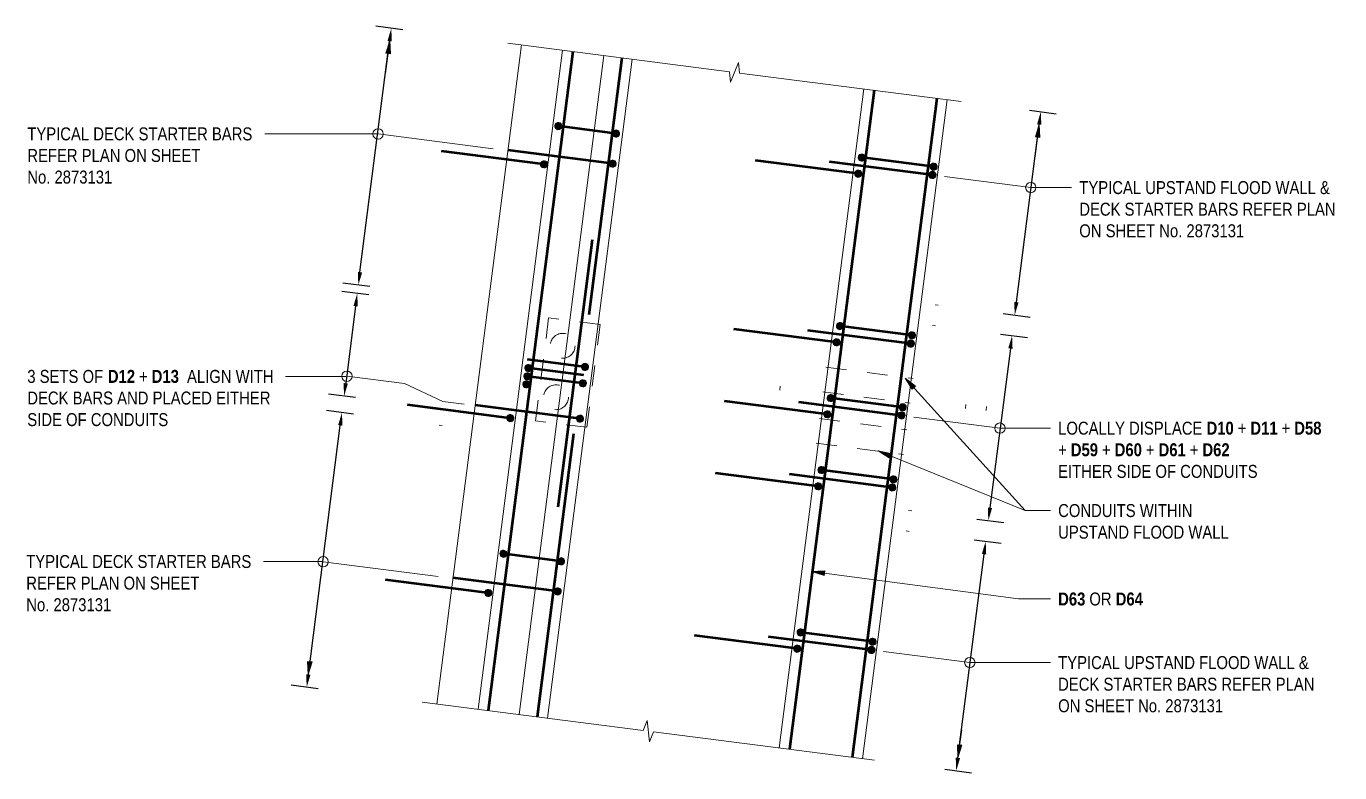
# Model space of a CAD drawing. Header units: metres. Extents: x 0.3 to 22.9, y 2.6 to 31.6.
# Drawn here: x 1.1 to 7.44, y 10.46 to 14.06 of the extents above; entities that cross this region are included whole.
import ezdxf

# ---------------------------------------------------------------- set-up
doc = ezdxf.new("R2010")
doc.units = ezdxf.units.M
doc.linetypes.add('JacobsDash', pattern=[0.0045, 0.003, -0.0015])
doc.layers.get('Defpoints').update_dxf_attribs({"color": 41})
for name, color, linetype, lineweight in [('A-ANNO-DIMS', 7, 'Continuous', 9), ('A-DETL', 7, 'Continuous', 13), ('A-DETL-GENF', 7, 'Continuous', 9), ('G-ANNO-TEXT', 7, 'Continuous', 9)]:
    doc.layers.add(name, color=color, linetype=linetype, lineweight=lineweight)
doc.styles.add('Arial Narrow_1', font='ARIALN.TTF', dxfattribs={"height": 0.005})
doc.styles.add('Arial Narrow_2', font='ARIALN.TTF', dxfattribs={"height": 0.0625})
doc.styles.add('Arial Narrow_B', font='ARIALNB.TTF', dxfattribs={"height": 0.0625})
doc.dimstyles.new('Dimension_Standard_T_REO', dxfattribs={"dimscale": 0.3048, "dimtxt": 0.063964, "dimasz": 0.205052, "dimexe": 0.246063, "dimexo": 0.0625, "dimgap": 0.082021, "dimtad": 1, "dimdec": 0, "dimlfac": 1000, "dimzin": 0, "dimdsep": 46, "dimtxsty": 'Arial Narrow_1', "dimsah": 1, "dimcen": 0.09, "dimaunit": 1, "dimadec": 4, "dimazin": 0, "dimtfac": 1, "dimtdec": 4, "dimtix": 1, "dimtmove": 0, "dimatfit": 3, "dimfxl": 0.246063, "dimfxlon": 1, "dimtvp": 1, "dimtolj": 1, "dimtzin": 0, "dimlwd": 25, "dimlwe": 25, "dimarcsym": 2})
doc.dimstyles.new('Dimension_Standard_T_REO_1', dxfattribs={"dimscale": 0.3048, "dimtxt": 0.063964, "dimasz": 0.205052, "dimexe": 0.246063, "dimexo": 0.0625, "dimgap": 0.082021, "dimtad": 1, "dimdec": 0, "dimlfac": 1000, "dimzin": 0, "dimdsep": 46, "dimtxsty": 'Arial Narrow_2', "dimsah": 1, "dimcen": 0.09, "dimaunit": 1, "dimadec": 4, "dimazin": 0, "dimtfac": 1, "dimtdec": 4, "dimtix": 1, "dimtmove": 0, "dimatfit": 3, "dimfxl": 0.246063, "dimfxlon": 1, "dimtvp": 1, "dimtolj": 1, "dimtzin": 0, "dimlwd": 25, "dimlwe": 25, "dimarcsym": 2})
doc.dimstyles.new('Dimension_Standard_T_REO_2', dxfattribs={"dimscale": 0.3048, "dimtxt": 0.063964, "dimasz": 0.205052, "dimexe": 0.246063, "dimexo": 0.0625, "dimgap": 0.082021, "dimtad": 1, "dimdec": 0, "dimlfac": 1000, "dimzin": 0, "dimdsep": 46, "dimtxsty": 'Arial Narrow_B', "dimsah": 1, "dimcen": 0.09, "dimaunit": 1, "dimadec": 4, "dimazin": 0, "dimtfac": 1, "dimtdec": 4, "dimtix": 1, "dimtmove": 0, "dimatfit": 3, "dimfxl": 0.246063, "dimfxlon": 1, "dimtvp": 1, "dimtolj": 1, "dimtzin": 0, "dimlwd": 25, "dimlwe": 25, "dimarcsym": 2})

# ---------------------------------------------------------------- blocks, each defined once
blk = doc.blocks.new('CS_DET_BreakLine_ViewScale - Std Break-7550588-DRG-2873137 - DETAIL E')
at = {"layer": 'A-DETL-GENF'}
for p, q in [((-0.05, 0), (1.0276, 0)), ((1.0276, 0), (1.0401, -0.05)), ((1.0401, -0.05), (1.0651, 0.05)), ((1.0651, 0.05), (1.0776, 0)), ((1.0776, 0), (2.1553, 0))]:
    blk.add_line(p, q, dxfattribs=at)
blk = doc.blocks.new('CS_DET_BreakLine_ViewScale - Std Break-7550680-DRG-2873137 - DETAIL E')
at = {"layer": 'A-DETL-GENF'}
for p, q in [((1.025, 0), (-0.05, 0)), ((1.0375, 0.05), (1.025, 0)), ((1.0625, -0.05), (1.0375, 0.05)), ((1.075, 0), (1.0625, -0.05)), ((2.15, 0), (1.075, 0))]:
    blk.add_line(p, q, dxfattribs=at)
blk = doc.blocks.new('CS_DET_Rebar Combined - Multiple Bar-7550589-DRG-2873137 - DETAIL E')
at = {"layer": 'A-DETL-GENF'}
for points in [[(0, 0.0175), (-0.0045, 0.0169), (-0.0088, 0.0152), (-0.0124, 0.0124), (-0.0152, 0.0087), (-0.0169, 0.0045), (-0.0175, 0), (-0.0169, -0.0045), (-0.0152, -0.0088), (-0.0124, -0.0124), (-0.0088, -0.0152), (-0.0045, -0.0169), (0, -0.0175), (0.0045, -0.0169), (0.0087, -0.0152), (0.0124, -0.0124), (0.0152, -0.0088), (0.0169, -0.0045), (0.0175, 0), (0.0169, 0.0045), (0.0152, 0.0087), (0.0124, 0.0124), (0.0087, 0.0152), (0.0045, 0.0169)], [(0.27, 0.0175), (0.2655, 0.0169), (0.2612, 0.0152), (0.2576, 0.0124), (0.2548, 0.0086), (0.2531, 0.0045), (0.2525, 0), (0.2531, -0.0045), (0.2548, -0.0088), (0.2576, -0.0124), (0.2612, -0.0152), (0.2655, -0.0169), (0.27, -0.0175), (0.2745, -0.0169), (0.2787, -0.0152), (0.2824, -0.0124), (0.2852, -0.0088), (0.2869, -0.0045), (0.2875, 0), (0.2869, 0.0045), (0.2852, 0.0087), (0.2824, 0.0124), (0.2787, 0.0152), (0.2745, 0.0169)]]:
    blk.add_hatch(color=256, dxfattribs=at).paths.add_polyline_path(points)
at = {"layer": 'A-DETL-GENF', "lineweight": 50}
blk.add_line((0.0175, 0), (0.2525, 0), dxfattribs=at)
at = {"layer": 'A-DETL-GENF'}
for centre, start, end in [((0, 0), 360, 180), ((0, 0), 180, 360), ((0.27, 0), 0, 180), ((0.27, 0), 180, 360)]:
    blk.add_arc(centre, 0.0175, start, end, dxfattribs=at)
blk = doc.blocks.new('CS_DET_Rebar Combined - Multiple Bar-7550590-DRG-2873137 - DETAIL E')
at = {"layer": 'A-DETL-GENF'}
blk.add_hatch(color=256, dxfattribs=at).paths.add_polyline_path([(0.27, 0.0175), (0.2655, 0.0169), (0.2612, 0.0152), (0.2576, 0.0124), (0.2548, 0.0087), (0.2531, 0.0045), (0.2525, 0), (0.2531, -0.0045), (0.2548, -0.0088), (0.2576, -0.0124), (0.2612, -0.0152), (0.2655, -0.0169), (0.27, -0.0175), (0.2745, -0.0169), (0.2787, -0.0152), (0.2824, -0.0124), (0.2852, -0.0088), (0.2869, -0.0045), (0.2875, 0), (0.2869, 0.0045), (0.2852, 0.0087), (0.2824, 0.0124), (0.2787, 0.0152), (0.2745, 0.0169)])
at = {"layer": 'A-DETL-GENF', "lineweight": 50}
blk.add_line((0, 0), (0.2525, 0), dxfattribs=at)
at = {"layer": 'A-DETL-GENF'}
for start, end in [(360, 180), (180, 360)]:
    blk.add_arc((0.27, 0), 0.0175, start, end, dxfattribs=at)
blk = doc.blocks.new('CS_DET_Rebar Combined - Multiple Bar-7550591-DRG-2873137 - DETAIL E')
at = {"layer": 'A-DETL-GENF'}
blk.add_hatch(color=256, dxfattribs=at).paths.add_polyline_path([(0, 0.0175), (-0.0045, 0.0169), (-0.0088, 0.0152), (-0.0124, 0.0124), (-0.0152, 0.0087), (-0.0169, 0.0045), (-0.0175, 0), (-0.0169, -0.0045), (-0.0152, -0.0088), (-0.0124, -0.0124), (-0.0088, -0.0152), (-0.0045, -0.0169), (0, -0.0175), (0.0045, -0.0169), (0.0087, -0.0152), (0.0124, -0.0124), (0.0152, -0.0088), (0.0169, -0.0045), (0.0175, 0), (0.0169, 0.0045), (0.0152, 0.0087), (0.0124, 0.0124), (0.0087, 0.0152), (0.0045, 0.0169)])
at = {"layer": 'A-DETL-GENF', "lineweight": 50}
blk.add_line((0.0175, 0), (0.28, 0), dxfattribs=at)
at = {"layer": 'A-DETL-GENF'}
for start, end in [(360, 180), (180, 360)]:
    blk.add_arc((0, 0), 0.0175, start, end, dxfattribs=at)
blk = doc.blocks.new('CS_DET_Rebar Tagging1 - Scale 25-7550594-DRG-2873137 - DETAIL E')
at = {"layer": 'A-DETL-GENF', "lineweight": 13}
blk.add_line((0, 0), (0.28, 0), dxfattribs=at)
blk.add_circle((0, 0), 0.025, dxfattribs=at)
blk = doc.blocks.new('CS_DET_Rebar Combined - Multiple Bar-7550595-DRG-2873137 - DETAIL E')
at = {"layer": 'A-DETL-GENF'}
blk.add_hatch(color=256, dxfattribs=at).paths.add_polyline_path([(0, 0.0175), (-0.0045, 0.0169), (-0.0088, 0.0152), (-0.0124, 0.0124), (-0.0152, 0.0087), (-0.0169, 0.0045), (-0.0175, 0), (-0.0169, -0.0045), (-0.0152, -0.0088), (-0.0124, -0.0124), (-0.0088, -0.0152), (-0.0045, -0.0169), (0, -0.0175), (0.0045, -0.0169), (0.0087, -0.0152), (0.0124, -0.0124), (0.0152, -0.0088), (0.0169, -0.0045), (0.0175, 0), (0.0169, 0.0045), (0.0152, 0.0087), (0.0124, 0.0124), (0.0087, 0.0152), (0.0045, 0.0169)])
at = {"layer": 'A-DETL-GENF', "lineweight": 50}
blk.add_line((0.0175, 0), (0.5, 0), dxfattribs=at)
at = {"layer": 'A-DETL-GENF'}
for start, end in [(360, 180), (180, 360)]:
    blk.add_arc((0, 0), 0.0175, start, end, dxfattribs=at)
blk = doc.blocks.new('CS_DET_Rebar Combined - Multiple Bar-V1-DRG-2873137 - DETAIL E')
at = {"layer": 'A-DETL-GENF'}
blk.add_hatch(color=256, dxfattribs=at).paths.add_polyline_path([(0, 0.0175), (-0.0045, 0.0169), (-0.0088, 0.0152), (-0.0124, 0.0124), (-0.0152, 0.0087), (-0.0169, 0.0045), (-0.0175, 0), (-0.0169, -0.0045), (-0.0152, -0.0088), (-0.0124, -0.0124), (-0.0088, -0.0152), (-0.0045, -0.0169), (0, -0.0175), (0.0045, -0.0169), (0.0087, -0.0152), (0.0124, -0.0124), (0.0152, -0.0088), (0.0169, -0.0045), (0.0175, 0), (0.0169, 0.0045), (0.0152, 0.0087), (0.0124, 0.0124), (0.0087, 0.0152), (0.0045, 0.0169)])
at = {"layer": 'A-DETL-GENF', "lineweight": 50}
blk.add_line((0.0175, 0), (0.5, 0), dxfattribs=at)
at = {"layer": 'A-DETL-GENF'}
for start, end in [(360, 180), (180, 360)]:
    blk.add_arc((0, 0), 0.0175, start, end, dxfattribs=at)
blk = doc.blocks.new('CS_DET_Rebar Combined - Multiple Bar-V2-DRG-2873137 - DETAIL E')
at = {"layer": 'A-DETL-GENF'}
blk.add_hatch(color=256, dxfattribs=at).paths.add_polyline_path([(0, 0.0175), (-0.0045, 0.0169), (-0.0088, 0.0152), (-0.0124, 0.0124), (-0.0152, 0.0087), (-0.0169, 0.0045), (-0.0175, 0), (-0.0169, -0.0045), (-0.0152, -0.0088), (-0.0124, -0.0124), (-0.0088, -0.0152), (-0.0045, -0.0169), (0, -0.0175), (0.0045, -0.0169), (0.0087, -0.0152), (0.0124, -0.0124), (0.0152, -0.0088), (0.0169, -0.0045), (0.0175, 0), (0.0169, 0.0045), (0.0152, 0.0087), (0.0124, 0.0124), (0.0087, 0.0152), (0.0045, 0.0169)])
at = {"layer": 'A-DETL-GENF', "lineweight": 50}
blk.add_line((0.0175, 0), (0.5, 0), dxfattribs=at)
at = {"layer": 'A-DETL-GENF'}
for start, end in [(360, 180), (180, 360)]:
    blk.add_arc((0, 0), 0.0175, start, end, dxfattribs=at)
blk = doc.blocks.new('CS_DET_Rebar Tagging1 - Scale 25-7550596-DRG-2873137 - DETAIL E')
at = {"layer": 'A-DETL-GENF', "lineweight": 13}
blk.add_line((0, 0), (0.4194, 0), dxfattribs=at)
blk.add_circle((0, 0), 0.025, dxfattribs=at)
blk = doc.blocks.new('CS_DET_Rebar Combined - Multiple Bar-7550597-DRG-2873137 - DETAIL E')
at = {"layer": 'A-DETL-GENF'}
for points in [[(0, 0.0175), (-0.0045, 0.0169), (-0.0088, 0.0152), (-0.0124, 0.0124), (-0.0152, 0.0087), (-0.0169, 0.0045), (-0.0175, 0), (-0.0169, -0.0045), (-0.0152, -0.0088), (-0.0124, -0.0124), (-0.0088, -0.0152), (-0.0045, -0.0169), (0, -0.0175), (0.0045, -0.0169), (0.0087, -0.0152), (0.0124, -0.0124), (0.0152, -0.0088), (0.0169, -0.0045), (0.0175, 0), (0.0169, 0.0045), (0.0152, 0.0087), (0.0124, 0.0124), (0.0087, 0.0152), (0.0045, 0.0169)], [(0.35, 0.0175), (0.3455, 0.0169), (0.3413, 0.0152), (0.3376, 0.0124), (0.3348, 0.0087), (0.3331, 0.0045), (0.3325, 0), (0.3331, -0.0045), (0.3348, -0.0088), (0.3376, -0.0124), (0.3413, -0.0152), (0.3455, -0.0169), (0.35, -0.0175), (0.3545, -0.0169), (0.3588, -0.0152), (0.3624, -0.0124), (0.3652, -0.0088), (0.3669, -0.0045), (0.3675, 0), (0.3669, 0.0045), (0.3652, 0.0087), (0.3624, 0.0124), (0.3588, 0.0152), (0.3545, 0.0169)]]:
    blk.add_hatch(color=256, dxfattribs=at).paths.add_polyline_path(points)
at = {"layer": 'A-DETL-GENF', "lineweight": 50}
blk.add_line((0.0175, 0), (0.3325, 0), dxfattribs=at)
at = {"layer": 'A-DETL-GENF'}
for centre, start, end in [((0, 0), 0, 180), ((0.35, 0), 0, 180), ((0.35, 0), 180, 360), ((0, 0), 180, 360)]:
    blk.add_arc(centre, 0.0175, start, end, dxfattribs=at)
blk = doc.blocks.new('CS_DET_Rebar Combined - Multiple Bar-7550598-DRG-2873137 - DETAIL E')
at = {"layer": 'A-DETL-GENF'}
blk.add_hatch(color=256, dxfattribs=at).paths.add_polyline_path([(0, 0.0175), (-0.0045, 0.0169), (-0.0088, 0.0152), (-0.0124, 0.0124), (-0.0152, 0.0087), (-0.0169, 0.0045), (-0.0175, 0), (-0.0169, -0.0045), (-0.0152, -0.0088), (-0.0124, -0.0124), (-0.0088, -0.0152), (-0.0045, -0.0169), (0, -0.0175), (0.0045, -0.0169), (0.0087, -0.0152), (0.0124, -0.0124), (0.0152, -0.0088), (0.0169, -0.0045), (0.0175, 0), (0.0169, 0.0045), (0.0152, 0.0087), (0.0124, 0.0124), (0.0087, 0.0152), (0.0045, 0.0169)])
at = {"layer": 'A-DETL-GENF', "lineweight": 50}
blk.add_line((0.0175, 0), (0.5, 0), dxfattribs=at)
at = {"layer": 'A-DETL-GENF'}
for start, end in [(0, 180), (180, 360)]:
    blk.add_arc((0, 0), 0.0175, start, end, dxfattribs=at)
blk = doc.blocks.new('CS_DET_Rebar Tagging1 - Scale 25-7550599-DRG-2873137 - DETAIL E')
at = {"layer": 'A-DETL-GENF', "lineweight": 13}
blk.add_line((0, 0), (0.56, 0), dxfattribs=at)
blk.add_circle((0, 0), 0.025, dxfattribs=at)
blk = doc.blocks.new('CS_DET_Rebar Combined - Multiple Bar-7550600-DRG-2873137 - DETAIL E')
at = {"layer": 'A-DETL-GENF'}
for points in [[(0, 0.0175), (-0.0045, 0.0169), (-0.0088, 0.0152), (-0.0124, 0.0124), (-0.0152, 0.0087), (-0.0169, 0.0045), (-0.0175, 0), (-0.0169, -0.0045), (-0.0152, -0.0088), (-0.0124, -0.0124), (-0.0088, -0.0152), (-0.0045, -0.0169), (0, -0.0175), (0.0045, -0.0169), (0.0087, -0.0152), (0.0124, -0.0124), (0.0152, -0.0088), (0.0169, -0.0045), (0.0175, 0), (0.0169, 0.0045), (0.0152, 0.0087), (0.0124, 0.0124), (0.0087, 0.0152), (0.0045, 0.0169)], [(0.28, 0.0175), (0.2755, 0.0169), (0.2713, 0.0152), (0.2676, 0.0124), (0.2648, 0.0087), (0.2631, 0.0045), (0.2625, 0), (0.2631, -0.0045), (0.2648, -0.0088), (0.2676, -0.0124), (0.2713, -0.0152), (0.2755, -0.0169), (0.28, -0.0175), (0.2845, -0.0169), (0.2888, -0.0152), (0.2924, -0.0124), (0.2952, -0.0088), (0.2969, -0.0045), (0.2975, 0), (0.2969, 0.0045), (0.2952, 0.0087), (0.2924, 0.0124), (0.2888, 0.0152), (0.2845, 0.0169)]]:
    blk.add_hatch(color=256, dxfattribs=at).paths.add_polyline_path(points)
at = {"layer": 'A-DETL-GENF', "lineweight": 50}
blk.add_line((0.0175, 0), (0.2625, 0), dxfattribs=at)
at = {"layer": 'A-DETL-GENF'}
for centre, start, end in [((0, 0), 360, 180), ((0, 0), 180, 360), ((0.28, 0), 0, 180), ((0.28, 0), 180, 360)]:
    blk.add_arc(centre, 0.0175, start, end, dxfattribs=at)
blk = doc.blocks.new('CS_DET_Rebar Combined - Multiple Bar-7550601-DRG-2873137 - DETAIL E')
at = {"layer": 'A-DETL-GENF'}
blk.add_hatch(color=256, dxfattribs=at).paths.add_polyline_path([(0.01, 0.0175), (0.0055, 0.0169), (0.0012, 0.0152), (-0.0024, 0.0124), (-0.0052, 0.0087), (-0.0069, 0.0045), (-0.0075, 0), (-0.0069, -0.0045), (-0.0052, -0.0088), (-0.0024, -0.0124), (0.0012, -0.0152), (0.0055, -0.0169), (0.01, -0.0175), (0.0145, -0.0169), (0.0187, -0.0152), (0.0224, -0.0124), (0.0252, -0.0088), (0.0269, -0.0045), (0.0275, 0), (0.0269, 0.0045), (0.0252, 0.0087), (0.0224, 0.0124), (0.0187, 0.0152), (0.0145, 0.0169)])
for start, end in [(360, 180), (180, 360)]:
    blk.add_arc((0.01, 0), 0.0175, start, end, dxfattribs=at)
blk = doc.blocks.new('CS_DET_Rebar Combined - Multiple Bar-7550593-DRG-2873137 - DETAIL E')
at = {"layer": 'A-DETL-GENF'}
blk.add_hatch(color=256, dxfattribs=at).paths.add_polyline_path([(0, 0.0175), (-0.0045, 0.0169), (-0.0088, 0.0152), (-0.0124, 0.0124), (-0.0152, 0.0087), (-0.0169, 0.0045), (-0.0175, 0), (-0.0169, -0.0045), (-0.0152, -0.0088), (-0.0124, -0.0124), (-0.0088, -0.0152), (-0.0045, -0.0169), (0, -0.0175), (0.0045, -0.0169), (0.0087, -0.0152), (0.0124, -0.0124), (0.0152, -0.0088), (0.0169, -0.0045), (0.0175, 0), (0.0169, 0.0045), (0.0152, 0.0087), (0.0124, 0.0124), (0.0087, 0.0152), (0.0045, 0.0169)])
at = {"layer": 'A-DETL-GENF', "lineweight": 50}
blk.add_line((0.0175, 0), (0.51, 0), dxfattribs=at)
at = {"layer": 'A-DETL-GENF'}
for start, end in [(0, 180), (180, 360)]:
    blk.add_arc((0, 0), 0.0175, start, end, dxfattribs=at)
blk = doc.blocks.new('CS_DET_Rebar Combined - Multiple Bar-V3-DRG-2873137 - DETAIL E')
at = {"layer": 'A-DETL-GENF'}
for points in [[(0, 0.0175), (-0.0045, 0.0169), (-0.0088, 0.0152), (-0.0124, 0.0124), (-0.0152, 0.0087), (-0.0169, 0.0045), (-0.0175, 0), (-0.0169, -0.0045), (-0.0152, -0.0088), (-0.0124, -0.0124), (-0.0088, -0.0152), (-0.0045, -0.0169), (0, -0.0175), (0.0045, -0.0169), (0.0087, -0.0152), (0.0124, -0.0124), (0.0152, -0.0088), (0.0169, -0.0045), (0.0175, 0), (0.0169, 0.0045), (0.0152, 0.0087), (0.0124, 0.0124), (0.0087, 0.0152), (0.0045, 0.0169)], [(0.28, 0.0175), (0.2755, 0.0169), (0.2713, 0.0152), (0.2676, 0.0124), (0.2648, 0.0087), (0.2631, 0.0045), (0.2625, 0), (0.2631, -0.0045), (0.2648, -0.0088), (0.2676, -0.0124), (0.2713, -0.0152), (0.2755, -0.0169), (0.28, -0.0175), (0.2845, -0.0169), (0.2888, -0.0152), (0.2924, -0.0124), (0.2952, -0.0088), (0.2969, -0.0045), (0.2975, 0), (0.2969, 0.0045), (0.2952, 0.0087), (0.2924, 0.0124), (0.2888, 0.0152), (0.2845, 0.0169)]]:
    blk.add_hatch(color=256, dxfattribs=at).paths.add_polyline_path(points)
at = {"layer": 'A-DETL-GENF', "lineweight": 50}
blk.add_line((0.0175, 0), (0.2625, 0), dxfattribs=at)
at = {"layer": 'A-DETL-GENF'}
for centre, start, end in [((0, 0), 360, 180), ((0, 0), 180, 360), ((0.28, 0), 0, 180), ((0.28, 0), 180, 360)]:
    blk.add_arc(centre, 0.0175, start, end, dxfattribs=at)
blk = doc.blocks.new('DIMBLOCK1-DRG-2873137 - DETAIL E')
at = {"layer": 'A-ANNO-DIMS', "color": 0, "lineweight": 25, "transparency": 16777216}
for p, q in [((5.9405, 13.6583), (6.0704, 13.6417)), ((5.8779, 12.7322), (5.988, 13.5892)), ((5.8145, 12.6773), (5.9444, 12.6606))]:
    blk.add_line(p, q, dxfattribs=at)
at = {"layer": 'A-ANNO-DIMS', "color": 0, "transparency": 16777216}
for points in [[(5.9777, 13.5905), (5.9983, 13.5879), (5.996, 13.6512)], [(5.8676, 12.7335), (5.8883, 12.7308), (5.87, 12.6702)]]:
    blk.add_solid(points, dxfattribs=at)
at = {"layer": 'Defpoints', "color": 0, "transparency": 16777216}
for p in [(5.9216, 13.6608), (5.996, 13.6512), (5.7956, 12.6797)]:
    blk.add_point(p, dxfattribs=at)
at = {"layer": 'A-ANNO-DIMS', "color": 0, "lineweight": 25, "transparency": 16777216, "insert": (5.9052, 13.1642), "char_height": 0.005, "attachment_point": 5, "rotation": 82.68184, "style": 'Arial Narrow_1'}
blk.add_mtext('\\A1;\u200d', dxfattribs=at)
blk = doc.blocks.new('DIMBLOCK2-DRG-2873137 - DETAIL E')
at = {"layer": 'A-ANNO-DIMS', "color": 0, "lineweight": 25, "transparency": 16777216}
for p, q in [((5.8017, 12.5781), (5.9316, 12.5614)), ((5.8493, 12.509), (5.7506, 11.7405)), ((5.6871, 11.6857), (5.817, 11.669))]:
    blk.add_line(p, q, dxfattribs=at)
at = {"layer": 'A-ANNO-DIMS', "color": 0, "transparency": 16777216}
for points in [[(5.8389, 12.5103), (5.8596, 12.5077), (5.8572, 12.571)], [(5.7403, 11.7419), (5.7609, 11.7392), (5.7426, 11.6785)]]:
    blk.add_solid(points, dxfattribs=at)
at = {"layer": 'Defpoints', "color": 0, "transparency": 16777216}
for p in [(5.7828, 12.5805), (5.6682, 11.6881), (5.7426, 11.6785)]:
    blk.add_point(p, dxfattribs=at)
at = {"layer": 'A-ANNO-DIMS', "color": 0, "lineweight": 25, "transparency": 16777216, "insert": (5.7722, 12.1283), "char_height": 0.005, "attachment_point": 5, "rotation": 82.68184, "style": 'Arial Narrow_1'}
blk.add_mtext('\\A1;\u200d', dxfattribs=at)
blk = doc.blocks.new('DIMBLOCK3-DRG-2873137 - DETAIL E')
at = {"layer": 'A-ANNO-DIMS', "color": 0, "lineweight": 25, "transparency": 16777216}
for p, q in [((5.6744, 11.5865), (5.8043, 11.5698)), ((5.5957, 10.5342), (5.7219, 11.5174)), ((5.5322, 10.4793), (5.6621, 10.4626))]:
    blk.add_line(p, q, dxfattribs=at)
at = {"layer": 'A-ANNO-DIMS', "color": 0, "transparency": 16777216}
for points in [[(5.7116, 11.5187), (5.7323, 11.516), (5.7299, 11.5794)], [(5.5853, 10.5355), (5.606, 10.5329), (5.5877, 10.4722)]]:
    blk.add_solid(points, dxfattribs=at)
at = {"layer": 'Defpoints', "color": 0, "transparency": 16777216}
for p in [(5.6555, 11.5889), (5.7299, 11.5794), (5.5133, 10.4817)]:
    blk.add_point(p, dxfattribs=at)
at = {"layer": 'A-ANNO-DIMS', "color": 0, "lineweight": 25, "transparency": 16777216, "insert": (5.5972, 11.0337), "char_height": 0.0625, "attachment_point": 5, "rotation": 82.68184, "style": 'Arial Narrow_2'}
blk.add_mtext('\\A1;\u200d', dxfattribs=at)
blk = doc.blocks.new('DIMBLOCK4-DRG-2873137 - DETAIL E')
at = {"layer": 'A-ANNO-DIMS', "color": 0, "lineweight": 25, "transparency": 16777216}
for p, q in [((2.9172, 14.0466), (2.7873, 14.0633)), ((2.7105, 12.8768), (2.8537, 13.9917)), ((2.7581, 12.8077), (2.6282, 12.8244))]:
    blk.add_line(p, q, dxfattribs=at)
at = {"layer": 'A-ANNO-DIMS', "color": 0, "transparency": 16777216}
for points in [[(2.8434, 13.9931), (2.8641, 13.9904), (2.8617, 14.0537)], [(2.7002, 12.8781), (2.7209, 12.8755), (2.7026, 12.8148)]]:
    blk.add_solid(points, dxfattribs=at)
at = {"layer": 'Defpoints', "color": 0, "transparency": 16777216}
for p in [(2.8617, 14.0537), (2.9361, 14.0442), (2.777, 12.8052)]:
    blk.add_point(p, dxfattribs=at)
at = {"layer": 'A-ANNO-DIMS', "color": 0, "lineweight": 25, "transparency": 16777216, "insert": (2.7205, 13.4422), "char_height": 0.0625, "attachment_point": 5, "rotation": 82.68184, "style": 'Arial Narrow_2'}
blk.add_mtext('\\A1;\u200d', dxfattribs=at)
blk = doc.blocks.new('DIMBLOCK5-DRG-2873137 - DETAIL E')
at = {"layer": 'A-ANNO-DIMS', "color": 0, "lineweight": 25, "transparency": 16777216}
for p, q in [((2.753, 12.768), (2.6231, 12.7847)), ((2.6895, 12.7131), (2.6417, 12.3412)), ((2.6893, 12.2721), (2.5594, 12.2888))]:
    blk.add_line(p, q, dxfattribs=at)
at = {"layer": 'A-ANNO-DIMS', "color": 0, "transparency": 16777216}
for points in [[(2.6792, 12.7145), (2.6998, 12.7118), (2.6975, 12.7751)], [(2.6314, 12.3425), (2.6521, 12.3399), (2.6338, 12.2792)]]:
    blk.add_solid(points, dxfattribs=at)
at = {"layer": 'Defpoints', "color": 0, "transparency": 16777216}
for p in [(2.7719, 12.7656), (2.6338, 12.2792), (2.7082, 12.2696)]:
    blk.add_point(p, dxfattribs=at)
at = {"layer": 'A-ANNO-DIMS', "color": 0, "lineweight": 25, "transparency": 16777216, "insert": (2.604, 12.5351), "char_height": 0.0625, "attachment_point": 5, "rotation": 82.68184, "style": 'Arial Narrow_B'}
blk.add_mtext('\\A1;\u200d', dxfattribs=at)
blk = doc.blocks.new('DIMBLOCK6-DRG-2873137 - DETAIL E')
at = {"layer": 'A-ANNO-DIMS', "color": 0, "lineweight": 25, "transparency": 16777216}
for p, q in [((2.6791, 12.193), (2.5492, 12.2096)), ((2.4614, 10.9367), (2.6157, 12.1381)), ((2.5089, 10.8676), (2.379, 10.8843))]:
    blk.add_line(p, q, dxfattribs=at)
at = {"layer": 'A-ANNO-DIMS', "color": 0, "transparency": 16777216}
for points in [[(2.6053, 12.1394), (2.626, 12.1368), (2.6236, 12.2001)], [(2.451, 10.938), (2.4717, 10.9354), (2.4534, 10.8747)]]:
    blk.add_solid(points, dxfattribs=at)
at = {"layer": 'Defpoints', "color": 0, "transparency": 16777216}
for p in [(2.6236, 12.2001), (2.698, 12.1905), (2.5278, 10.8652)]:
    blk.add_point(p, dxfattribs=at)
at = {"layer": 'A-ANNO-DIMS', "color": 0, "lineweight": 25, "transparency": 16777216, "insert": (2.4769, 11.5453), "char_height": 0.0625, "attachment_point": 5, "rotation": 82.68184, "style": 'Arial Narrow_B'}
blk.add_mtext('\\A1;\u200e', dxfattribs=at)

msp = doc.modelspace()

# ---------------------------------------------------------------- hatches: boundary and pattern name
at = {"layer": 'G-ANNO-TEXT'}
for points in [[(2.8542, 13.9934), (2.8353, 13.9329), (2.8571, 13.93)], [(5.9885, 13.5909), (5.9696, 13.5303), (5.9914, 13.5275)], [(5.3413, 12.3665), (5.3751, 12.3128), (5.3914, 12.3276)], [(5.2107, 12.0158), (5.2644, 11.982), (5.2727, 12.0025)], [(4.8896, 11.433), (4.9501, 11.4139), (4.953, 11.4357)], [(2.4601, 10.9365), (2.4795, 10.9969), (2.4576, 10.9999)], [(5.5957, 10.5345), (5.615, 10.595), (5.5932, 10.5979)]]:
    msp.add_hatch(color=256, dxfattribs=at).paths.add_polyline_path(points)

# ---------------------------------------------------------------- linework, layer by layer
at = {"layer": 'A-DETL', "lineweight": 18}
for p, q in [((3.4901, 13.9737), (3.0817, 10.794)), ((3.6885, 13.9482), (3.2801, 10.7685)), ((3.8868, 13.9227), (3.4786, 10.7437)), ((4.0232, 13.9046), (3.6149, 10.7255)), ((5.1416, 13.7609), (4.7333, 10.5819)), ((5.5433, 13.7094), (5.135, 10.5303))]:
    msp.add_line(p, q, dxfattribs=at)
at = {"layer": 'A-DETL', "color": 8, "lineweight": 50, "true_color": 0x808080}
for p, q in [((3.738, 13.9418), (3.3298, 10.7628)), ((3.9736, 13.9109), (3.8145, 12.672)), ((3.8306, 13.0329), (3.665, 11.7435)), ((3.7406, 12.0967), (3.5653, 10.7319))]:
    msp.add_line(p, q, dxfattribs=at)
at = {"layer": 'A-DETL', "lineweight": 50}
for p, q in [((5.1912, 13.7546), (4.7829, 10.5755)), ((5.4937, 13.7157), (5.0854, 10.5367))]:
    msp.add_line(p, q, dxfattribs=at)
at = {"layer": 'A-DETL', "color": 7, "lineweight": 9, "true_color": 0xffffff}
for p, q in [((5.4855, 12.7195), (5.5004, 12.7176)), ((5.4728, 12.6203), (5.4877, 12.6184)), ((4.737, 12.308), (4.7389, 12.3279)), ((5.6326, 12.2195), (5.6346, 12.2394)), ((5.7321, 12.2097), (5.7341, 12.2296)), ((3.0922, 12.1399), (3.1071, 12.138)), ((5.3582, 11.7279), (5.3731, 11.726)), ((5.3455, 11.6287), (5.3603, 11.6268))]:
    msp.add_line(p, q, dxfattribs=at)
at = {"layer": 'A-DETL', "linetype": 'JacobsDash', "lineweight": 18}
for p, q in [((3.5573, 12.1606), (3.621, 12.6565)), ((3.8689, 12.6247), (3.621, 12.6565)), ((3.8052, 12.1288), (3.8689, 12.6247)), ((3.8052, 12.1288), (3.5573, 12.1606))]:
    msp.add_line(p, q, dxfattribs=at)
at = {"layer": 'A-DETL', "color": 143, "linetype": 'JacobsDash', "lineweight": 18, "true_color": 0x78aac8}
for p, q in [((4.9592, 12.4191), (5.3807, 12.365)), ((4.9439, 12.3001), (5.3654, 12.246)), ((4.9273, 12.1712), (5.3489, 12.117)), ((4.912, 12.0521), (5.3336, 11.998))]:
    msp.add_line(p, q, dxfattribs=at)
at = {"layer": 'A-DETL'}
for p, q in [((2.9254, 12.3396), (3.11, 12.2535)), ((3.11, 12.2535), (3.2141, 12.2401))]:
    msp.add_line(p, q, dxfattribs=at)
at = {"layer": 'A-DETL', "linetype": 'JacobsDash'}
for centre in [(3.6883, 12.5218), (3.6565, 12.2739)]:
    msp.add_circle(centre, 0.06, dxfattribs=at)
at = {"layer": 'G-ANNO-TEXT'}
for p, q in [((2.8542, 13.9934), (2.8339, 13.8362)), ((2.8542, 13.9934), (2.8353, 13.9329)), ((2.8571, 13.93), (2.8542, 13.9934)), ((2.8353, 13.9329), (2.8571, 13.93)), ((2.8339, 13.8362), (2.8322, 13.8362)), ((5.9885, 13.5909), (5.9681, 13.4337)), ((5.9885, 13.5909), (5.9696, 13.5303)), ((5.9914, 13.5275), (5.9885, 13.5909)), ((2.267, 13.5442), (2.2507, 13.5442)), ((2.7956, 13.5442), (2.267, 13.5442)), ((5.9696, 13.5303), (5.9914, 13.5275)), ((5.9681, 13.4337), (5.9665, 13.4337)), ((5.9487, 13.2851), (6.144, 13.2851)), ((2.3656, 12.3743), (2.3516, 12.3743)), ((2.6427, 12.3743), (2.3656, 12.3743)), ((5.3413, 12.3665), (5.3751, 12.3128)), ((5.3914, 12.3276), (5.3413, 12.3665)), ((5.3413, 12.3665), (5.9202, 11.7272)), ((5.3751, 12.3128), (5.3914, 12.3276)), ((5.7997, 12.1247), (6.042, 12.1247)), ((5.2107, 12.0158), (5.2644, 11.982)), ((5.2727, 12.0025), (5.2107, 12.0158)), ((5.2107, 12.0158), (5.9202, 11.7272)), ((5.2644, 11.982), (5.2727, 12.0025)), ((5.9202, 11.7272), (6.042, 11.7272)), ((5.9202, 11.7272), (6.042, 11.7272)), ((2.262, 11.4814), (2.2457, 11.4814)), ((2.5307, 11.4814), (2.262, 11.4814)), ((4.953, 11.4357), (4.8896, 11.433)), ((4.8896, 11.433), (4.9501, 11.4139)), ((4.8896, 11.433), (5.8878, 11.3007)), ((4.9501, 11.4139), (4.953, 11.4357)), ((5.8878, 11.3007), (6.042, 11.3007)), ((2.4601, 10.9365), (2.4784, 11.0712)), ((2.4795, 10.9969), (2.4576, 10.9999)), ((2.4576, 10.9999), (2.4601, 10.9365)), ((2.4601, 10.9365), (2.4795, 10.9969)), ((5.6545, 10.9939), (6.042, 10.9939)), ((5.5957, 10.5345), (5.614, 10.6693)), ((5.615, 10.595), (5.5932, 10.5979)), ((5.5932, 10.5979), (5.5957, 10.5345)), ((5.5957, 10.5345), (5.615, 10.595))]:
    msp.add_line(p, q, dxfattribs=at)

# ---------------------------------------------------------------- block references
at = {"layer": 'A-DETL-GENF'}
for name, p, rotation in [('CS_DET_BreakLine_ViewScale - Std Break-7550588-DRG-2873137 - DETAIL E', (3.4738, 13.9751), 352.6818359332443), ('CS_DET_Rebar Tagging1 - Scale 25-7550599-DRG-2873137 - DETAIL E', (2.7977, 13.5437), 352.6818359332453), ('CS_DET_Rebar Combined - Multiple Bar-7550600-DRG-2873137 - DETAIL E', (3.9458, 13.546), 172.6818359332065), ('CS_DET_Rebar Combined - Multiple Bar-7550598-DRG-2873137 - DETAIL E', (3.5992, 13.3972), 172.6818359332975), ('CS_DET_Rebar Combined - Multiple Bar-7550593-DRG-2873137 - DETAIL E', (3.9297, 13.4003), 172.6818359332994), ('CS_DET_Rebar Combined - Multiple Bar-7550597-DRG-2873137 - DETAIL E', (5.4785, 13.3857), 172.6818359332895), ('CS_DET_Rebar Combined - Multiple Bar-7550598-DRG-2873137 - DETAIL E', (5.1151, 13.3519), 172.6818359332887), ('CS_DET_Rebar Combined - Multiple Bar-V2-DRG-2873137 - DETAIL E', (5.4728, 13.3463), 172.681835933208), ('CS_DET_Rebar Tagging1 - Scale 25-7550596-DRG-2873137 - DETAIL E', (5.9476, 13.2854), 172.681835933195), ('CS_DET_Rebar Combined - Multiple Bar-7550598-DRG-2873137 - DETAIL E', (5.0106, 12.5385), 172.6818359332887), ('CS_DET_Rebar Combined - Multiple Bar-7550595-DRG-2873137 - DETAIL E', (5.3683, 12.5329), 172.681835933208), ('CS_DET_Rebar Combined - Multiple Bar-7550597-DRG-2873137 - DETAIL E', (5.374, 12.5724), 172.6818359332895), ('CS_DET_Rebar Combined - Multiple Bar-7550590-DRG-2873137 - DETAIL E', (3.7911, 12.3806), 172.6818359332065), ('CS_DET_Rebar Combined - Multiple Bar-7550591-DRG-2873137 - DETAIL E', (3.7962, 12.4202), 172.6818359332065), ('CS_DET_Rebar Tagging1 - Scale 25-7550594-DRG-2873137 - DETAIL E', (2.6477, 12.3752), 352.6818359332453), ('CS_DET_Rebar Combined - Multiple Bar-7550589-DRG-2873137 - DETAIL E', (3.786, 12.3409), 172.6818359332065), ('CS_DET_Rebar Combined - Multiple Bar-7550601-DRG-2873137 - DETAIL E', (3.5231, 12.335), 172.6818359332065), ('CS_DET_Rebar Combined - Multiple Bar-7550598-DRG-2873137 - DETAIL E', (3.4363, 12.173), 172.6818359332975), ('CS_DET_Rebar Combined - Multiple Bar-7550593-DRG-2873137 - DETAIL E', (3.7717, 12.1704), 172.6818359332994), ('CS_DET_Rebar Combined - Multiple Bar-7550598-DRG-2873137 - DETAIL E', (4.9661, 12.1914), 172.6818359332807), ('CS_DET_Rebar Combined - Multiple Bar-V1-DRG-2873137 - DETAIL E', (5.3237, 12.1858), 172.681835933208), ('CS_DET_Rebar Combined - Multiple Bar-7550597-DRG-2873137 - DETAIL E', (5.3294, 12.2253), 172.6818359332815), ('CS_DET_Rebar Tagging1 - Scale 25-7550596-DRG-2873137 - DETAIL E', (5.7985, 12.1249), 172.681835933195), ('CS_DET_Rebar Combined - Multiple Bar-7550598-DRG-2873137 - DETAIL E', (4.9215, 11.8443), 172.6818359332786), ('CS_DET_Rebar Combined - Multiple Bar-V2-DRG-2873137 - DETAIL E', (5.2792, 11.8386), 172.681835933208), ('CS_DET_Rebar Combined - Multiple Bar-7550597-DRG-2873137 - DETAIL E', (5.2848, 11.8781), 172.6818359332794), ('CS_DET_Rebar Combined - Multiple Bar-V3-DRG-2873137 - DETAIL E', (3.6808, 11.4829), 172.6818359332065), ('CS_DET_Rebar Tagging1 - Scale 25-7550599-DRG-2873137 - DETAIL E', (2.5328, 11.4807), 352.6818359332453), ('CS_DET_Rebar Combined - Multiple Bar-7550598-DRG-2873137 - DETAIL E', (3.3293, 11.3298), 172.6818359332975), ('CS_DET_Rebar Combined - Multiple Bar-7550593-DRG-2873137 - DETAIL E', (3.6647, 11.3372), 172.6818359332994), ('CS_DET_Rebar Combined - Multiple Bar-7550597-DRG-2873137 - DETAIL E', (5.1842, 11.0946), 172.6818359332815), ('CS_DET_Rebar Combined - Multiple Bar-7550598-DRG-2873137 - DETAIL E', (4.8208, 11.0607), 172.6818359332807), ('CS_DET_Rebar Combined - Multiple Bar-V2-DRG-2873137 - DETAIL E', (5.1785, 11.0551), 172.681835933208), ('CS_DET_Rebar Tagging1 - Scale 25-7550596-DRG-2873137 - DETAIL E', (5.6533, 10.9942), 172.681835933195), ('CS_DET_BreakLine_ViewScale - Std Break-7550680-DRG-2873137 - DETAIL E', (3.0605, 10.7967), 352.6818359332443)]:
    msp.add_blockref(name, p, dxfattribs=dict(at, rotation=rotation))

# ---------------------------------------------------------------- texts
at = {"layer": 'G-ANNO-TEXT', "char_height": 0.0625, "attachment_point": 1, "bg_fill": 3, "box_fill_scale": 1, "bg_fill_color": 256, "bg_fill_transparency": 0}
for s, insert, style in [('TYPICAL DECK STARTER BARS ', (1.1052, 13.5755), 'Arial Narrow_2'), ('REFER PLAN ON SHEET ', (1.1052, 13.4713), 'Arial Narrow_2'), ('No. 2873131', (1.1052, 13.3671), 'Arial Narrow_2'), ('TYPICAL UPSTAND FLOOD WALL & ', (6.1815, 13.3164), 'Arial Narrow_2'), ('DECK STARTER BARS REFER PLAN ', (6.1815, 13.2122), 'Arial Narrow_2'), ('ON SHEET No. 2873131', (6.1815, 13.108), 'Arial Narrow_2'), ('3 SETS OF ', (1.1052, 12.4056), 'Arial Narrow_2'), ('DECK BARS AND PLACED EITHER ', (1.1052, 12.3014), 'Arial Narrow_2'), ('SIDE OF CONDUITS ', (1.1052, 12.1972), 'Arial Narrow_2'), ('LOCALLY DISPLACE ', (6.0795, 12.1559), 'Arial Narrow_2'), ('+ ', (6.0795, 12.0517), 'Arial Narrow_2'), ('EITHER SIDE OF CONDUITS', (6.0795, 11.9475), 'Arial Narrow_2'), ('CONDUITS WITHIN ', (6.0795, 11.7585), 'Arial Narrow_2'), ('UPSTAND FLOOD WALL', (6.0795, 11.6543), 'Arial Narrow_2'), ('TYPICAL DECK STARTER BARS ', (1.1002, 11.5127), 'Arial Narrow_2'), ('REFER PLAN ON SHEET ', (1.1002, 11.4085), 'Arial Narrow_2'), ('No. 2873131', (1.1002, 11.3043), 'Arial Narrow_2'), ('D63', (6.0795, 11.3319), 'Arial Narrow_B'), ('TYPICAL UPSTAND FLOOD WALL & ', (6.0795, 11.0252), 'Arial Narrow_2'), ('DECK STARTER BARS REFER PLAN ', (6.0795, 10.921), 'Arial Narrow_2'), ('ON SHEET No. 2873131', (6.0795, 10.8168), 'Arial Narrow_2')]:
    msp.add_mtext(s, dxfattribs=dict(at, insert=insert, style=style))

# ---------------------------------------------------------------- dimensions: what is measured, and where the dimension line sits
at = {"layer": 'A-ANNO-DIMS', "lineweight": 25}
for base, p1, p2, text, dimstyle, override, picture, middle in [((2.8617, 14.0537), (2.777, 12.8052), (2.9361, 14.0442), '\u200d', 'Dimension_Standard_T_REO_1', {"dimpost": '<>', "dimfxl": 1.24911}, 'DIMBLOCK4-DRG-2873137 - DETAIL E', (2.7205, 13.4422)), ((5.996, 13.6512), (5.7956, 12.6797), (5.9216, 13.6608), '\u200d', 'Dimension_Standard_T_REO', {"dimpost": '<>', "dimfxl": 0.98911}, 'DIMBLOCK1-DRG-2873137 - DETAIL E', (5.9052, 13.1642)), ((2.6338, 12.2792), (2.7719, 12.7656), (2.7082, 12.2696), '\u200d', 'Dimension_Standard_T_REO_2', {"dimpost": '<>', "dimfxl": 0.5}, 'DIMBLOCK5-DRG-2873137 - DETAIL E', (2.604, 12.5351)), ((5.7426, 11.6785), (5.7828, 12.5805), (5.6682, 11.6881), '\u200d', 'Dimension_Standard_T_REO', {"dimpost": '<>', "dimfxl": 0.899759}, 'DIMBLOCK2-DRG-2873137 - DETAIL E', (5.7722, 12.1283)), ((2.6236, 12.2001), (2.5278, 10.8652), (2.698, 12.1905), '\u200e', 'Dimension_Standard_T_REO_2', {"dimpost": '<>', "dimfxl": 1.336261}, 'DIMBLOCK6-DRG-2873137 - DETAIL E', (2.4769, 11.5453)), ((5.7299, 11.5794), (5.5133, 10.4817), (5.6555, 11.5889), '\u200d', 'Dimension_Standard_T_REO_1', {"dimpost": '<>', "dimfxl": 1.116261}, 'DIMBLOCK3-DRG-2873137 - DETAIL E', (5.5972, 11.0337))]:
    dim = msp.add_linear_dim(base=base, p1=p1, p2=p2, angle=82.68184, text=text, dimstyle=dimstyle, override=override, dxfattribs=at)
    dim.commit()
    dim.dimension.update_dxf_attribs({"geometry": picture, "text_midpoint": middle})

# ---------------------------------------------------------------- next in the draw order: texts
at = {"layer": 'G-ANNO-TEXT', "char_height": 0.0625, "attachment_point": 1, "bg_fill": 3, "box_fill_scale": 1, "bg_fill_color": 256, "bg_fill_transparency": 0}
for s, insert, style in [('D12', (1.4939, 12.4056), 'Arial Narrow_B'), ('D10', (6.7956, 12.1559), 'Arial Narrow_B'), ('D59 ', (6.1407, 12.0517), 'Arial Narrow_B'), (' OR ', (6.2102, 11.3319), 'Arial Narrow_2')]:
    msp.add_mtext(s, dxfattribs=dict(at, insert=insert, style=style))

# ---------------------------------------------------------------- next in the draw order: texts
for s, insert, style in [(' + ', (1.6245, 12.4056), 'Arial Narrow_2'), (' + ', (6.9262, 12.1559), 'Arial Narrow_2'), ('+', (6.2912, 12.0517), 'Arial Narrow_2'), ('D64', (6.3573, 11.3319), 'Arial Narrow_B')]:
    msp.add_mtext(s, dxfattribs=dict(at, insert=insert, style=style))

# ---------------------------------------------------------------- next in the draw order: texts
at = {"layer": 'G-ANNO-TEXT', "char_height": 0.0625, "attachment_point": 1, "style": 'Arial Narrow_B', "bg_fill": 3, "box_fill_scale": 1, "bg_fill_color": 256, "bg_fill_transparency": 0}
for s, insert in [('D13', (1.7055, 12.4056)), ('D11', (7.0072, 12.1559)), (' D60 ', (6.3325, 12.0517))]:
    msp.add_mtext(s, dxfattribs=dict(at, insert=insert))

# ---------------------------------------------------------------- next in the draw order: texts
at = {"layer": 'G-ANNO-TEXT', "char_height": 0.0625, "attachment_point": 1, "style": 'Arial Narrow_2', "bg_fill": 3, "box_fill_scale": 1, "bg_fill_color": 256, "bg_fill_transparency": 0}
for s, insert in [('  ALIGN WITH ', (1.8362, 12.4056)), (' + ', (7.1379, 12.1559)), ('+', (6.5029, 12.0517))]:
    msp.add_mtext(s, dxfattribs=dict(at, insert=insert))

# ---------------------------------------------------------------- next in the draw order: texts
at = {"layer": 'G-ANNO-TEXT', "char_height": 0.0625, "attachment_point": 1, "style": 'Arial Narrow_B', "bg_fill": 3, "box_fill_scale": 1, "bg_fill_color": 256, "bg_fill_transparency": 0}
for s, insert in [('D58 ', (7.2189, 12.1559)), (' D61 ', (6.5442, 12.0517))]:
    msp.add_mtext(s, dxfattribs=dict(at, insert=insert))

# ---------------------------------------------------------------- next in the draw order: texts
at = {"layer": 'G-ANNO-TEXT', "insert": (6.7145, 12.0517), "char_height": 0.0625, "attachment_point": 1, "style": 'Arial Narrow_2', "bg_fill": 3, "box_fill_scale": 1, "bg_fill_color": 256, "bg_fill_transparency": 0}
msp.add_mtext('+', dxfattribs=at)

# ---------------------------------------------------------------- next in the draw order: texts
at = {"layer": 'G-ANNO-TEXT', "insert": (6.7559, 12.0517), "char_height": 0.0625, "attachment_point": 1, "style": 'Arial Narrow_B', "bg_fill": 3, "box_fill_scale": 1, "bg_fill_color": 256, "bg_fill_transparency": 0}
msp.add_mtext(' D62', dxfattribs=at)

doc.saveas('drawing.dxf')
